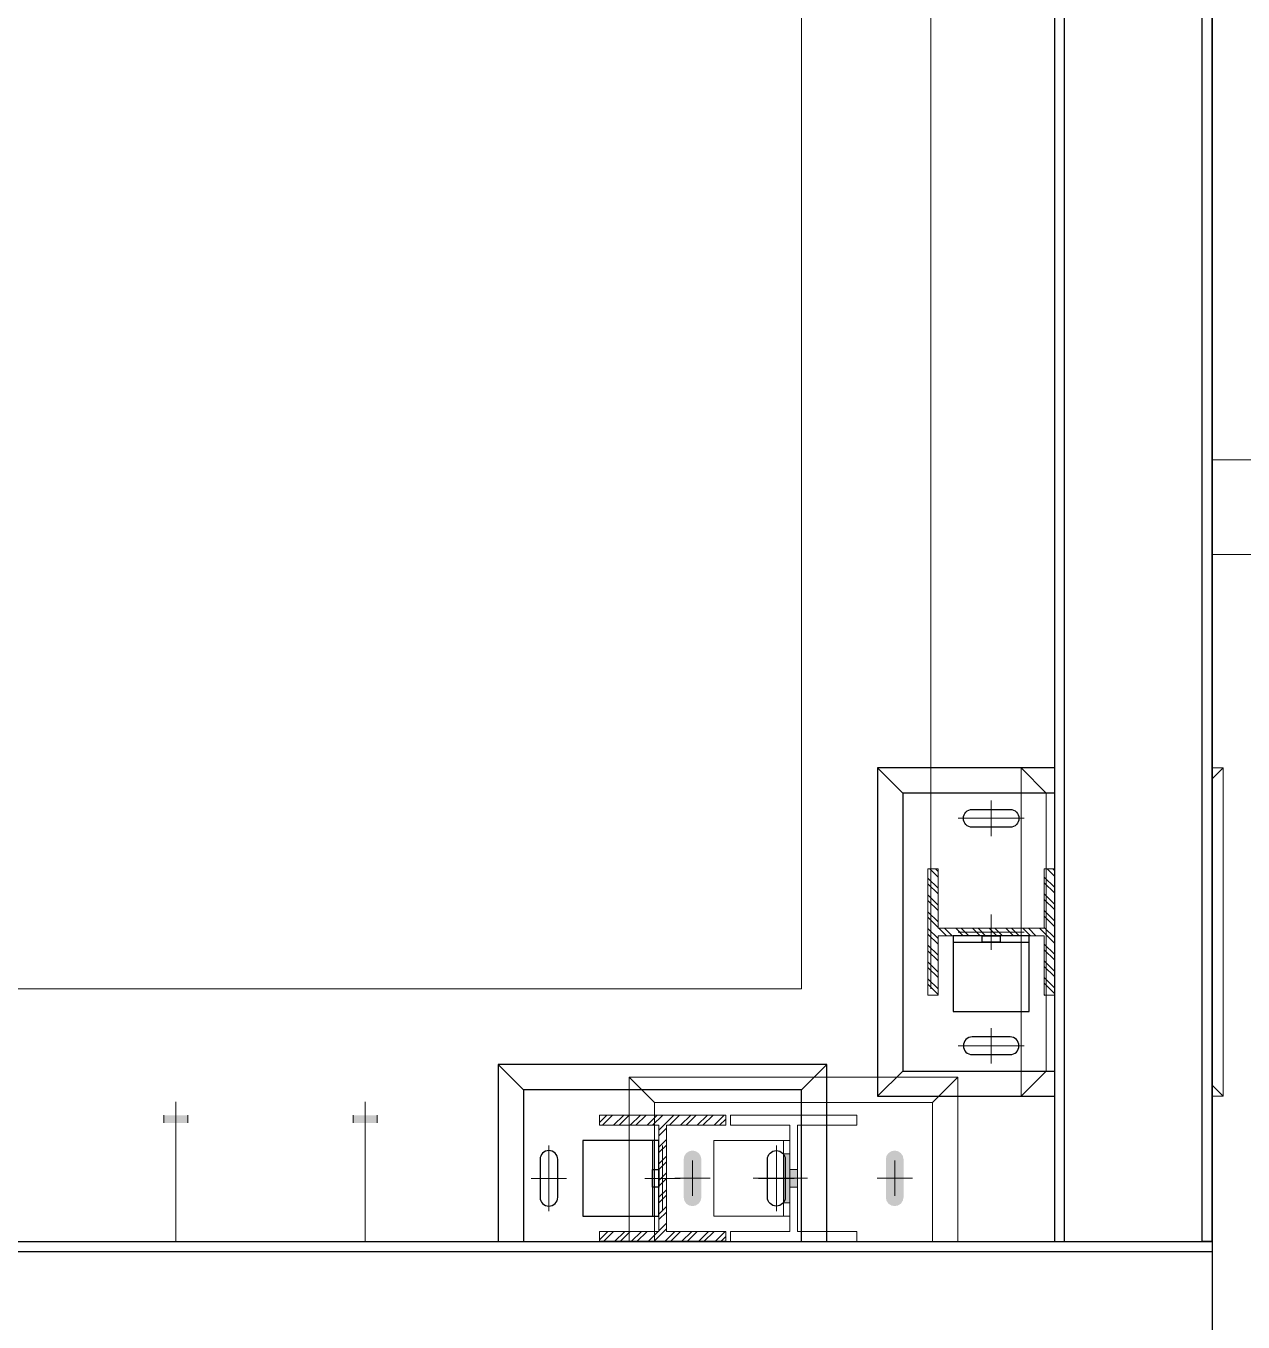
# Model space of a CAD drawing. Header units: millimetres. Extents: x -220592 to 404889, y -217665 to 38245.
# Drawn here: x 30411 to 31374, y -44691 to -43666 of the extents above; entities that cross this region are included whole.
import ezdxf

# ---------------------------------------------------------------- set-up
doc = ezdxf.new("R2010")
doc.units = ezdxf.units.MM
doc.set_wipeout_variables(frame=1)
doc.linetypes.add('XKITLINE00', pattern=[0])
doc.linetypes.add('XKITLINE02', pattern=[4, 2, -2])
for name, color, linetype in [('000 - 0_HIDE_OBJ_FRAMING_DEF_SUB_1', 7, 'Continuous'), ('000 - STRUCTURE_STEEL_ACCESORIES_HATCH_', 7, 'Continuous'), ('000 - STRUCTURE_STEEL_ACCESORIES_HIDDEN_', 7, 'Continuous'), ('000 - STRUCTURE_STEEL_ACCESORIES_MAIN_COLOR_1', 7, 'Continuous'), ('000 - STRUCTURE_STEEL_FRAMING_CUT_COLOR_4', 7, 'Continuous'), ('000 - STRUCTURE_STEEL_FRAMING_DEF_SUB', 7, 'Continuous'), ('000 - STRUCTURE_STEEL_FRAMING_HIDDEN_', 7, 'Continuous'), ('000 - STRUCTURE_STEEL_FRAMING_SUB_COLOR_1', 7, 'Continuous'), ('000 - STRUCTURE_STEEL_FRAMING_SUB_COLOR_2', 7, 'Continuous'), ('000 - STRUCTURE_STEEL_FRAMING_WIPEOUT_', 7, 'Continuous')]:
    doc.layers.add(name, color=color, linetype=linetype)
doc.layers.add('Bolt', color=7, linetype='Continuous', lineweight=0)
doc.layers.add('Part', color=7, linetype='Continuous', lineweight=0)

# ---------------------------------------------------------------- blocks, each defined once
blk = doc.blocks.new('*A13861')
at = {"layer": 'Part', "color": 7, "linetype": 'XKITLINE00', "lineweight": 0}
for p, q in [((-137.483413, 71.520805), (-137.563413, 71.520805)), ((-137.563413, 71.520805), (-137.563413, 70.520805)), ((-137.483413, 71.050805), (-137.483413, 71.520805)), ((-136.563413, 71.520805), (-136.643413, 71.520805)), ((-136.643413, 71.520805), (-136.643413, 71.050805)), ((-136.563413, 70.520805), (-136.563413, 71.520805)), ((-136.643413, 71.050805), (-137.483413, 71.050805)), ((-137.483413, 70.520805), (-137.483413, 70.990805)), ((-137.483413, 70.990805), (-136.643413, 70.990805)), ((-136.643413, 70.990805), (-136.643413, 70.520805)), ((-137.563413, 70.520805), (-137.483413, 70.520805)), ((-136.643413, 70.520805), (-136.563413, 70.520805))]:
    blk.add_line(p, q, dxfattribs=at)
blk = doc.blocks.new('*A13862')
at = {"layer": 'Bolt'}
for points in [[(-136.849, 71.848), (-136.843, 71.821), (-136.849, 71.794), (-136.864, 71.771), (-136.887, 71.756), (-136.913, 71.751), (-137.213, 71.751), (-137.24, 71.756), (-137.263, 71.771), (-137.278, 71.794), (-137.283, 71.821), (-137.278, 71.848), (-137.263, 71.87), (-137.24, 71.885), (-137.213, 71.891), (-136.913, 71.891), (-136.887, 71.885), (-136.864, 71.87)], [(-136.849, 70.248), (-136.843, 70.221), (-136.849, 70.194), (-136.864, 70.171), (-136.887, 70.156), (-136.913, 70.151), (-137.213, 70.151), (-137.24, 70.156), (-137.263, 70.171), (-137.278, 70.194), (-137.283, 70.221), (-137.278, 70.248), (-137.263, 70.27), (-137.24, 70.285), (-137.213, 70.291), (-136.913, 70.291), (-136.887, 70.285), (-136.864, 70.27)]]:
    blk.add_hatch(color=7, dxfattribs=at).paths.add_polyline_path(points, flags=17)
at = {"layer": 'Bolt', "color": 7, "linetype": 'XKITLINE00', "lineweight": 0}
for p, q in [((-137.063, 71.961), (-137.063, 71.681)), ((-137.203, 71.821), (-136.923, 71.821)), ((-137.063, 70.361), (-137.063, 70.081)), ((-137.203, 70.221), (-136.923, 70.221))]:
    blk.add_line(p, q, dxfattribs=at)
blk = doc.blocks.new('*A13863')
at = {"layer": 'Bolt'}
for points in [[(-137.258, 71.051), (-137.258, 71.101), (-136.868, 71.101), (-136.868, 71.051)], [(-137.133, 70.991), (-137.133, 71.051), (-136.993, 71.051), (-136.993, 70.991)]]:
    blk.add_hatch(color=7, dxfattribs=at).paths.add_polyline_path(points, flags=17)
at = {"layer": 'Bolt', "color": 7, "linetype": 'XKITLINE00', "lineweight": 0}
for p, q in [((-137.063, 70.912), (-137.063, 71.341)), ((-137.258, 71.051), (-137.258, 71.101)), ((-136.868, 71.051), (-136.868, 71.101)), ((-137.133, 70.991), (-137.133, 71.051)), ((-136.993, 70.991), (-136.993, 71.051))]:
    blk.add_line(p, q, dxfattribs=at)
blk = doc.blocks.new('*A13864')
at = {"layer": 'Part', "color": 7, "linetype": 'XKITLINE00', "lineweight": 0}
for p, q in [((-137.663413, 72.120805), (-137.663413, 69.920805)), ((-136.463413, 72.120805), (-137.663413, 72.120805)), ((-136.463413, 69.920805), (-136.463413, 72.120805)), ((-137.663413, 69.920805), (-136.463413, 69.920805))]:
    blk.add_line(p, q, dxfattribs=at)
blk = doc.blocks.new('*A13865')
at = {"layer": 'Part', "color": 7, "linetype": 'XKITLINE00', "lineweight": 0}
for p, q in [((-137.363413, 71.650805), (-137.363413, 71.050805)), ((-136.763413, 71.650805), (-137.363413, 71.650805)), ((-136.763413, 71.050805), (-136.763413, 71.650805)), ((-137.363413, 71.100805), (-136.763413, 71.100805))]:
    blk.add_line(p, q, dxfattribs=at)
blk = doc.blocks.new('*A13866')
at = {"layer": 'Part', "color": 7, "linetype": 'XKITLINE00', "lineweight": 0}
for p, q in [((-137.863413, 72.320805), (-137.663413, 72.120805)), ((-137.863413, 69.720805), (-137.863413, 72.320805)), ((-137.863413, 72.320805), (-136.263413, 72.320805)), ((-136.463413, 72.120805), (-136.263413, 72.320805)), ((-136.263413, 72.320805), (-136.263413, 69.720805)), ((-137.863413, 69.720805), (-137.663413, 69.920805)), ((-136.463413, 69.920805), (-136.263413, 69.720805)), ((-136.263413, 69.720805), (-137.863413, 69.720805))]:
    blk.add_line(p, q, dxfattribs=at)
blk = doc.blocks.new('*A13867')
at = {"layer": 'Part', "color": 7, "linetype": 'XKITLINE00', "lineweight": 0}
blk.add_line((-138.577448, 70.570805), (-138.577448, 90.919535), dxfattribs=at)
blk = doc.blocks.new('*A13934')
at = {"layer": 'Bolt'}
for points in [[(-144.458, 69.571), (-144.458, 69.511), (-144.648, 69.511), (-144.648, 69.571)], [(-144.458, 69.571), (-144.458, 69.511), (-144.648, 69.511), (-144.648, 69.571)], [(-142.958, 69.571), (-142.958, 69.511), (-143.148, 69.511), (-143.148, 69.571)], [(-142.958, 69.571), (-142.958, 69.511), (-143.148, 69.511), (-143.148, 69.571)], [(-144.458, 67.571), (-144.458, 67.321), (-144.648, 67.321), (-144.648, 67.571)], [(-144.458, 67.571), (-144.458, 67.321), (-144.648, 67.321), (-144.648, 67.571)], [(-142.958, 67.571), (-142.958, 67.321), (-143.148, 67.321), (-143.148, 67.571)], [(-142.958, 67.571), (-142.958, 67.321), (-143.148, 67.321), (-143.148, 67.571)]]:
    blk.add_hatch(color=7, dxfattribs=at).paths.add_polyline_path(points, flags=17)
at = {"layer": 'Bolt', "color": 7, "linetype": 'XKITLINE00', "lineweight": 0}
for p, q in [((-144.553, 69.676), (-144.553, 66.971)), ((-144.553, 69.676), (-144.553, 66.971)), ((-143.053, 69.676), (-143.053, 66.971)), ((-143.053, 69.676), (-143.053, 66.971)), ((-144.648, 69.571), (-144.648, 69.511)), ((-144.648, 69.571), (-144.648, 69.511)), ((-144.458, 69.571), (-144.458, 69.511)), ((-144.458, 69.571), (-144.458, 69.511)), ((-143.148, 69.571), (-143.148, 69.511)), ((-143.148, 69.571), (-143.148, 69.511)), ((-142.958, 69.571), (-142.958, 69.511)), ((-142.958, 69.571), (-142.958, 69.511)), ((-144.648, 67.571), (-144.648, 67.321)), ((-144.648, 67.571), (-144.648, 67.321)), ((-144.458, 67.571), (-144.458, 67.321)), ((-144.458, 67.571), (-144.458, 67.321)), ((-143.148, 67.571), (-143.148, 67.321)), ((-143.148, 67.571), (-143.148, 67.321)), ((-142.958, 67.571), (-142.958, 67.321)), ((-142.958, 67.571), (-142.958, 67.321))]:
    blk.add_line(p, q, dxfattribs=at)
at = {"layer": 'Bolt', "color": 7, "linetype": 'XKITLINE02', "lineweight": 0}
for p, q in [((-144.553, 69.676), (-144.553, 66.971)), ((-143.053, 69.676), (-143.053, 66.971)), ((-144.648, 69.571), (-144.648, 69.511)), ((-144.458, 69.571), (-144.458, 69.511)), ((-143.148, 69.571), (-143.148, 69.511)), ((-142.958, 69.571), (-142.958, 69.511)), ((-144.648, 67.571), (-144.648, 67.321)), ((-144.458, 67.571), (-144.458, 67.321)), ((-143.148, 67.571), (-143.148, 67.321)), ((-142.958, 67.571), (-142.958, 67.321))]:
    blk.add_line(p, q, dxfattribs=at)
blk = doc.blocks.new('*A13964')
at = {"layer": 'Part', "color": 7, "linetype": 'XKITLINE00', "lineweight": 0}
for p, q in [((-139.163449, 69.571741), (-140.163449, 69.571741)), ((-140.163449, 69.571741), (-140.163449, 69.491741)), ((-139.163449, 69.491741), (-139.163449, 69.571741)), ((-140.163449, 69.491741), (-139.693449, 69.491741)), ((-139.693449, 69.491741), (-139.693449, 68.651741)), ((-139.633449, 69.491741), (-139.163449, 69.491741)), ((-139.633449, 68.651741), (-139.633449, 69.491741)), ((-139.693449, 68.651741), (-140.163449, 68.651741)), ((-140.163449, 68.651741), (-140.163449, 68.571741)), ((-139.163449, 68.651741), (-139.633449, 68.651741)), ((-139.163449, 68.571741), (-139.163449, 68.651741)), ((-140.163449, 68.571741), (-139.163449, 68.571741))]:
    blk.add_line(p, q, dxfattribs=at)
blk = doc.blocks.new('*A13965')
at = {"layer": 'Bolt'}
for points in [[(-140.49, 69.286), (-140.463, 69.292), (-140.437, 69.286), (-140.414, 69.271), (-140.399, 69.249), (-140.393, 69.222), (-140.393, 68.922), (-140.399, 68.895), (-140.414, 68.872), (-140.437, 68.857), (-140.463, 68.852), (-140.49, 68.857), (-140.513, 68.872), (-140.528, 68.895), (-140.533, 68.922), (-140.533, 69.222), (-140.528, 69.249), (-140.513, 69.271)], [(-138.89, 69.286), (-138.863, 69.292), (-138.837, 69.286), (-138.814, 69.271), (-138.799, 69.249), (-138.793, 69.222), (-138.793, 68.922), (-138.799, 68.895), (-138.814, 68.872), (-138.837, 68.857), (-138.863, 68.852), (-138.89, 68.857), (-138.913, 68.872), (-138.928, 68.895), (-138.933, 68.922), (-138.933, 69.222), (-138.928, 69.249), (-138.913, 69.271)]]:
    blk.add_hatch(color=7, dxfattribs=at).paths.add_polyline_path(points, flags=17)
at = {"layer": 'Bolt', "color": 7, "linetype": 'XKITLINE00', "lineweight": 0}
for p, q in [((-140.463, 68.932), (-140.463, 69.212)), ((-138.863, 68.932), (-138.863, 69.212)), ((-140.603, 69.072), (-140.323, 69.072)), ((-139.003, 69.072), (-138.723, 69.072))]:
    blk.add_line(p, q, dxfattribs=at)
blk = doc.blocks.new('*A13966')
at = {"layer": 'Bolt'}
for points in [[(-139.693, 68.877), (-139.743, 68.877), (-139.743, 69.267), (-139.693, 69.267)], [(-139.633, 69.002), (-139.693, 69.002), (-139.693, 69.142), (-139.633, 69.142)]]:
    blk.add_hatch(color=7, dxfattribs=at).paths.add_polyline_path(points, flags=17)
at = {"layer": 'Bolt', "color": 7, "linetype": 'XKITLINE00', "lineweight": 0}
for p, q in [((-139.693, 69.267), (-139.743, 69.267)), ((-139.633, 69.142), (-139.693, 69.142)), ((-139.554, 69.072), (-139.983, 69.072)), ((-139.633, 69.002), (-139.693, 69.002)), ((-139.693, 68.877), (-139.743, 68.877))]:
    blk.add_line(p, q, dxfattribs=at)
blk = doc.blocks.new('*A13967')
at = {"layer": 'Part', "color": 7, "linetype": 'XKITLINE00', "lineweight": 0}
for p, q in [((-139.693449, 69.371741), (-140.293449, 69.371741)), ((-140.293449, 69.371741), (-140.293449, 68.771741)), ((-139.743449, 68.771741), (-139.743449, 69.371741)), ((-139.693449, 68.771741), (-140.293449, 68.771741))]:
    blk.add_line(p, q, dxfattribs=at)
blk = doc.blocks.new('*A13968')
at = {"layer": 'Part', "color": 7, "linetype": 'XKITLINE00', "lineweight": 0}
for p, q in [((-140.963449, 68.271741), (-140.963449, 69.871741)), ((-140.963449, 69.871741), (-138.363449, 69.871741)), ((-140.763449, 69.671741), (-140.963449, 69.871741)), ((-138.563449, 69.671741), (-138.363449, 69.871741)), ((-138.363449, 69.871741), (-138.363449, 68.271741)), ((-140.963449, 68.271741), (-140.763449, 68.471741)), ((-138.363449, 68.271741), (-138.563449, 68.471741)), ((-138.363449, 68.271741), (-140.963449, 68.271741))]:
    blk.add_line(p, q, dxfattribs=at)
blk = doc.blocks.new('*A13969')
at = {"layer": 'Part', "color": 7, "linetype": 'XKITLINE00', "lineweight": 0}
for p, q in [((-138.563449, 69.671741), (-140.763449, 69.671741)), ((-140.763449, 69.671741), (-140.763449, 68.471741)), ((-138.563449, 68.471741), (-138.563449, 69.671741)), ((-140.763449, 68.471741), (-138.563449, 68.471741))]:
    blk.add_line(p, q, dxfattribs=at)
blk = doc.blocks.new('*A13531')
at = {"layer": '000 - 0_HIDE_OBJ_FRAMING_DEF_SUB_1', "color": 7, "linetype": 'XKITLINE00', "lineweight": 0}
for p, q in [((-138.563334, 70.570805), (-138.563334, 90.904836)), ((-135.563334, 67.570805), (-135.563334, 90.530603)), ((-138.563334, 70.570805), (-167.913334, 70.570805))]:
    blk.add_line(p, q, dxfattribs=at)
blk = doc.blocks.new('*A13855')
at = {"layer": '000 - 0_HIDE_OBJ_FRAMING_DEF_SUB_1', "color": 7, "linetype": 'XKITLINE00', "lineweight": 0}
for p, q in [((-135.413342, 74.758905), (-135.413342, 74.008905)), ((-135.413342, 74.758905), (-134.818045, 74.758905)), ((-134.113984, 74.758905), (-133.458766, 74.758905)), ((-133.437025, 74.758905), (-130.485516, 74.758905)), ((-135.413342, 74.008905), (-134.818045, 74.008905)), ((-134.009836, 74.008905), (-133.418699, 74.008905)), ((-133.403698, 74.008905), (-130.485516, 74.008905))]:
    blk.add_line(p, q, dxfattribs=at)
blk = doc.blocks.new('W-1-PP18-ST_20260402-011103_LOWER_PL')
at = {"layer": '000 - 0_HIDE_OBJ_FRAMING_DEF_SUB_1', "color": 7, "lineweight": 0, "xscale": 100, "yscale": 100, "zscale": 100}
for name in ['*A13531', '*A13855']:
    blk.add_blockref(name, (17759.3349, -35779.0805), dxfattribs=at)
blk = doc.blocks.new('*U17511')
at = {"color": 7}
blk.add_wipeout([(0, 0), (0, 125), (3584, 125), (3584, 0)], dxfattribs=at).dxf.layer = '000 - STRUCTURE_STEEL_FRAMING_WIPEOUT_'
at = {"layer": '000 - STRUCTURE_STEEL_FRAMING_SUB_COLOR_1', "color": 7}
blk.add_lwpolyline([(0, 0), (0, 8), (3584, 8), (3584, 0)], close=True, dxfattribs=at)
at = {"layer": '000 - STRUCTURE_STEEL_FRAMING_SUB_COLOR_2', "color": 7}
blk.add_lwpolyline([(0, 0), (0, 125), (3584, 125), (3584, 0)], close=True, dxfattribs=at)
blk = doc.blocks.new('*U28105')
at = {"color": 7}
blk.add_wipeout([(0, 0), (0, 125), (2135.3, 125), (2135.3, 0)], dxfattribs=at).dxf.layer = '000 - STRUCTURE_STEEL_FRAMING_WIPEOUT_'
at = {"layer": '000 - STRUCTURE_STEEL_FRAMING_SUB_COLOR_1', "color": 7}
for points in [[(0, 125), (0, 117), (2135.3, 117), (2135.3, 125)], [(0, 0), (0, 8), (2135.3, 8), (2135.3, 0)]]:
    blk.add_lwpolyline(points, close=True, dxfattribs=at)
at = {"layer": '000 - STRUCTURE_STEEL_FRAMING_SUB_COLOR_2', "color": 7}
blk.add_lwpolyline([(0, 0), (0, 125), (2135.3, 125), (2135.3, 0)], close=True, dxfattribs=at)
blk = doc.blocks.new('000_ASPG_TYP_FILES_STRUCTURE_STEEL_BK')
at = {"layer": '000 - STRUCTURE_STEEL_ACCESORIES_HIDDEN_', "color": 7}
blk.add_lwpolyline([(0, 7), (5, 7), (5, -7), (0, -7)], close=True, dxfattribs=at)
at = {"layer": '000 - STRUCTURE_STEEL_ACCESORIES_MAIN_COLOR_1', "color": 7}
for points in [[(0, -30), (60, -30), (60, 30), (0, 30)], [(0, -30), (5, -30), (5, 30), (0, 30)]]:
    blk.add_lwpolyline(points, close=True, dxfattribs=at)
blk = doc.blocks.new('000_CKST_FAMELINE_STEEL_STRUCTURE-COLUMN_TOP_VIEW')
at = {"layer": '000 - STRUCTURE_STEEL_FRAMING_DEF_SUB', "color": 7, "linetype": 'XKITLINE00', "lineweight": 0}
for p, q in [((0, 76), (0, 104)), ((26, 90), (-26, 90)), ((0, 14), (0, -14)), ((26, 0), (-26, 0)), ((0, -76), (0, -104)), ((26, -90), (-26, -90))]:
    blk.add_line(p, q, dxfattribs=at)
at = {"layer": '000 - STRUCTURE_STEEL_FRAMING_SUB_COLOR_2', "color": 7}
for p, q in [((-70, 110), (-90, 130)), ((70, 110), (90, 130)), ((-70, -110), (-90, -130)), ((70, -110), (90, -130))]:
    blk.add_line(p, q, dxfattribs=at)
for points in [[(90, 130), (-90, 130), (-90, -130), (90, -130)], [(70, 110), (-70, 110), (-70, -110), (70, -110)]]:
    blk.add_lwpolyline(points, close=True, dxfattribs=at)
for points in [[(15, 83), (-15, 83, -0.414214), (-22, 90, -0.414214), (-15, 97), (15, 97, -0.414214), (22, 90), (22, 90, -0.414214)], [(15, -83), (-15, -83, 0.414214), (-22, -90, 0.414214), (-15, -97), (15, -97, 0.414214), (22, -90), (22, -90, 0.414214)]]:
    blk.add_lwpolyline(points, format="xyb", close=True, dxfattribs=at)
at = {"color": 7, "rotation": 270}
blk.add_blockref('000_ASPG_TYP_FILES_STRUCTURE_STEEL_BK', (0, -3), dxfattribs=at)
at = {"color": 7}
blk.add_wipeout([(50, 50), (50, -50), (170, -50), (170, 50)], dxfattribs=at).dxf.layer = '000 - STRUCTURE_STEEL_FRAMING_WIPEOUT_'
at = {"layer": '000 - STRUCTURE_STEEL_ACCESORIES_HATCH_'}
h = blk.add_hatch(dxfattribs=at)
h.set_pattern_fill('ANSI32', scale=25, angle=270)
h.set_pattern_definition([(315, (1524.514, 2469.062), (6.629126, 6.629126), []), (315, (1524.514, 2464.642), (6.629126, 6.629126), [])])
h.paths.add_polyline_path([(-50, -50), (-42, -50), (-42, -3), (42, -3), (42, -50), (50, -50), (50, 50), (42, 50), (42, 3), (-42, 3), (-42, 50), (-50, 50)])
at = {"layer": '000 - STRUCTURE_STEEL_FRAMING_CUT_COLOR_4', "color": 7, "lineweight": 0}
blk.add_lwpolyline([(-50, -50), (-42, -50), (-42, -3), (42, -3), (42, -50), (50, -50), (50, 50), (42, 50), (42, 3), (-42, 3), (-42, 50), (-50, 50)], close=True, dxfattribs=at)
at = {"layer": '000 - STRUCTURE_STEEL_FRAMING_DEF_SUB', "color": 7, "linetype": 'XKITLINE00', "lineweight": 0}
for p, q in [((110, 44), (110, 16)), ((96, 30), (124, 30)), ((110, -16), (110, -44)), ((96, -30), (124, -30))]:
    blk.add_line(p, q, dxfattribs=at)
at = {"layer": '000 - STRUCTURE_STEEL_FRAMING_HIDDEN_', "color": 7, "linetype": 'XKITLINE02', "ltscale": 4}
for p, q in [((56, -50), (56, 50)), ((50, 3), (170, 3)), ((50, -3), (170, -3))]:
    blk.add_line(p, q, dxfattribs=at)
at = {"layer": '000 - STRUCTURE_STEEL_FRAMING_SUB_COLOR_2', "color": 7}
for p, q in [((50, 3), (50, -3)), ((170, 3), (170, -3))]:
    blk.add_line(p, q, dxfattribs=at)
blk.add_lwpolyline([(50, 50), (50, -50), (170, -50), (170, 50)], close=True, dxfattribs=at)
for centre in [(110, 30), (110, -30)]:
    blk.add_circle(centre, 7, dxfattribs=at)
blk = doc.blocks.new('W-1-PP18-ST_20260402-014810LOPL_MAIN_ST')
at = {"color": 7}
blk.add_blockref('000_CKST_FAMELINE_STEEL_STRUCTURE-COLUMN_TOP_VIEW', (4053, -28677), dxfattribs=at)
at = {"color": 7, "rotation": 270}
blk.add_blockref('000_CKST_FAMELINE_STEEL_STRUCTURE-COLUMN_TOP_VIEW', (3793, -28871.9064), dxfattribs=at)
at = {"color": 7, "rotation": 180}
blk.add_blockref('*U17511', (4228, -28922), dxfattribs=at)
at = {"color": 7, "xscale": -1, "zscale": -1, "rotation": 270}
blk.add_blockref('*U28105', (4103, -28922), dxfattribs=at)

msp = doc.modelspace()

# ---------------------------------------------------------------- block references
at = {"color": 7, "lineweight": 0, "xscale": 100, "yscale": 100, "zscale": 100}
for name in ['*A13867', '*A13866', '*A13864', '*A13862', '*A13865', '*A13861', '*A13863', '*A13968', '*A13934', '*A13969', '*A13964', '*A13967', '*A13965', '*A13966']:
    msp.add_blockref(name, (44984.4833, -51484.8507), dxfattribs=at)

# ---------------------------------------------------------------- next in the draw order: block references
at = {"layer": 'Defpoints', "color": 7}
msp.add_blockref('W-1-PP18-ST_20260402-011103_LOWER_PL', (27121.4984, -15705.7702), dxfattribs=at)

# ---------------------------------------------------------------- next in the draw order: block references
msp.add_blockref('W-1-PP18-ST_20260402-014810LOPL_MAIN_ST', (27121.4984, -15705.7702), dxfattribs=at)

doc.saveas('drawing.dxf')
